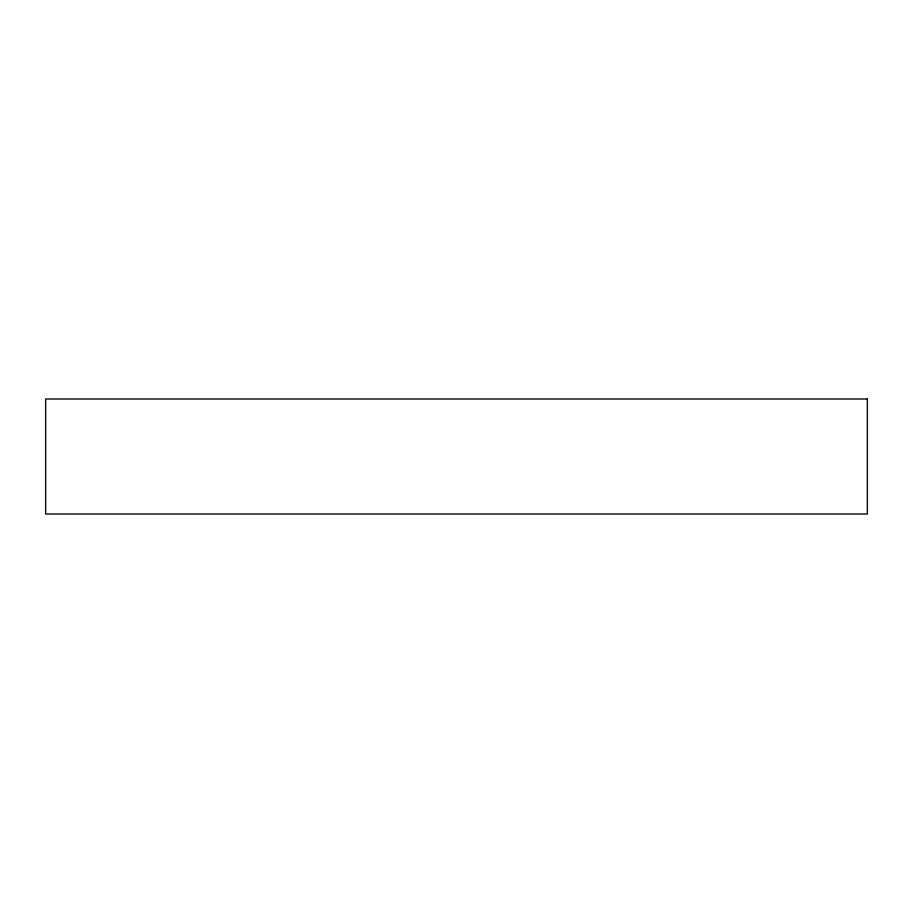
<?xml version="1.0" encoding="UTF-8"?>
<svg xmlns="http://www.w3.org/2000/svg" width="913" height="913" viewBox="0 0 913 913"><rect width="100%" height="100%" fill="white"/><g stroke="black" fill="none" stroke-linecap="round" stroke-linejoin="round"><path stroke-width="1.37" d="M867.35 398.981L45.65 398.981L45.65 514.019L867.35 514.019L867.35 398.981"/></g></svg>
